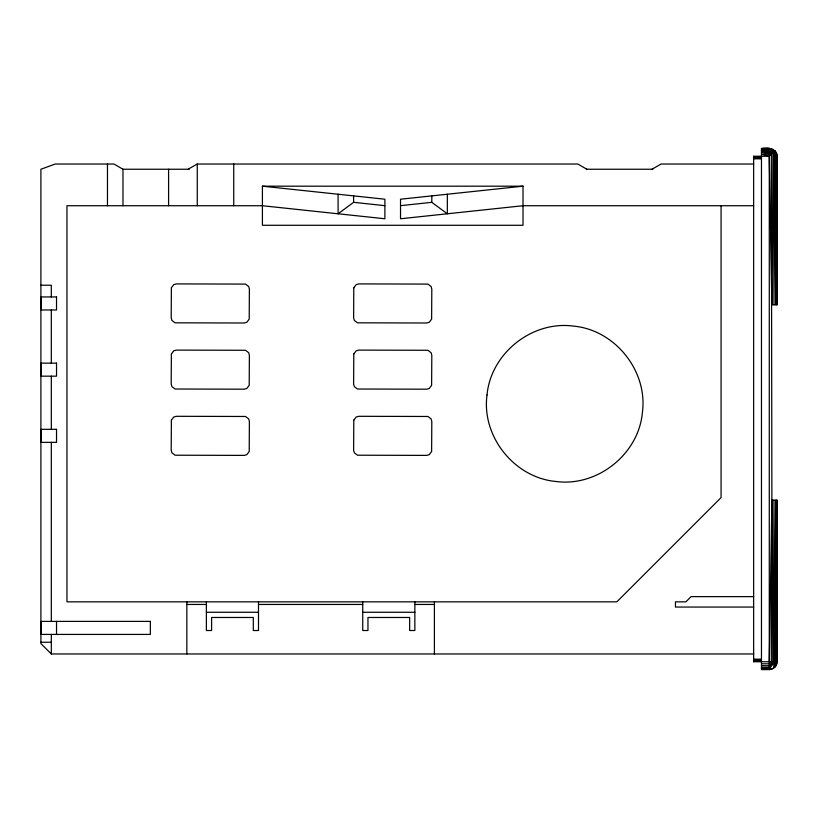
<?xml version="1.0" encoding="UTF-8"?>
<svg xmlns="http://www.w3.org/2000/svg" width="818" height="818" viewBox="0 0 818 818"><rect width="100%" height="100%" fill="white"/><g stroke="black" fill="none" stroke-linecap="round" stroke-linejoin="round"><path stroke-width="1.23" d="M761.466 663.807L769.278 663.807L771.302 661.782L771.885 500.207L771.343 154.152L761.466 154.193L769.278 156.218L769.278 669.605L761.466 669.605L761.466 148.395C767.407 147.281 777.069 148.252 777.1 156.218L777.1 304.756L771.885 304.756L769.278 156.218L774.81 150.686L775.668 304.756L775.996 152.209L776.732 304.756L776.824 154.152L777.1 304.756M769.278 669.605C773.327 669.615 777.407 665.995 776.834 661.782L777.1 500.207L771.885 500.207L769.278 661.782M776.057 665.688L776.732 500.207L776.834 661.782M761.466 665.688L769.278 665.688L773.194 661.782L774.002 500.207L774.81 667.314M771.885 304.756L773.276 152.22L761.466 150.686L773.082 149.387L761.466 149.449L771.19 148.631L761.466 148.661L769.278 148.395M776.834 663.807L777.1 500.207M769.278 668.551L774.81 661.782L775.668 500.207L776.057 661.782M384.889 205.655L353.621 202.332L338.09 213.784L338.09 194.234M188.14 169.244L197.169 164.029L577.835 164.029L586.864 169.244M652.007 169.244L661.036 164.029L753.644 164.029M523.009 186.187L262.414 186.187L262.414 225.277L523.009 225.277L523.009 186.187L400.534 199.214L400.534 218.764L523.009 205.727L753.644 205.727M400.534 205.655L431.802 202.332L447.334 213.784L447.334 194.234M761.466 150.686L774.81 150.686L774.002 304.756L773.276 152.22L761.466 152.312L771.343 154.152M753.644 156.31L769.278 156.218M753.644 156.565L761.466 156.565M753.644 156.984L761.466 156.984M753.644 157.516L761.466 157.516M753.644 158.15L761.466 158.15M753.644 158.825L761.466 158.825M122.782 169.244L189.193 169.244M586.353 169.244L652.764 169.244M40.9 285.216L51.319 285.216L51.319 296.944M753.644 596.629L691.098 596.629L685.893 601.843L675.463 601.843L675.463 607.058L753.644 607.058M186.841 604.451L206.381 604.451M258.498 604.451L362.742 604.451M414.859 604.451L434.409 604.451M206.381 612.273L258.498 612.273M362.742 612.273L414.859 612.273M40.9 642.242L51.319 642.242M122.986 205.727L122.986 169.244L113.958 164.029L55.215 164.029L40.9 169.244L40.9 643.541L51.319 653.971L753.644 653.971M753.644 659.175L761.466 659.175M753.644 659.85L761.466 659.85M753.644 660.484L761.466 660.484M753.644 661.016L761.466 661.016M753.644 661.435L761.466 661.435M753.644 661.69L777.1 661.782M761.466 667.314L769.278 667.314L774.81 661.782L773.194 668.551L761.466 668.551M761.466 669.339L771.302 669.339M262.414 186.187L384.889 199.214L384.889 218.764L262.414 205.727L66.964 205.727L66.964 601.843L616.833 601.843L721.067 497.6L721.067 205.727M771.885 500.207L773.194 661.782M753.644 156.218L753.644 661.782M434.409 601.843L434.409 653.971M431.802 195.891L431.802 202.332M414.859 601.843L414.859 630.514L409.654 630.514L409.654 617.478L367.957 617.478L367.957 630.514L362.742 630.514L362.742 601.843M353.621 195.891L353.621 202.332M258.498 601.843L258.498 630.514L253.294 630.514L253.294 617.478L211.596 617.478L211.596 630.514L206.381 630.514L206.381 601.843M233.743 164.029L233.743 205.727M197.261 164.029L197.261 205.727M186.841 601.843L186.841 653.971M168.59 169.244L168.59 205.727M107.465 164.029L107.465 205.727M56.534 621.394L56.534 634.42M51.319 309.971L51.319 363.131M51.319 376.168L51.319 429.327M51.319 442.354L51.319 621.394M51.319 634.42L51.319 653.971M487.017 395.033C481.413 436.454 514.328 477.722 555.954 481.475C597.375 487.078 638.643 454.164 642.396 412.538C647.999 371.127 615.085 329.848 573.459 326.096C532.048 320.492 490.769 353.407 487.017 395.033M171.381 287.772L171.197 317.793L171.903 320.4L175.062 322.824L244.173 322.998L246.78 322.302L249.204 319.143L249.378 289.122L248.682 286.515L245.523 284.091L176.412 283.907L173.805 284.613L171.381 287.772M171.381 353.969L171.197 383.979L171.903 386.587L175.062 389.02L244.173 389.194L246.78 388.499L249.204 385.329L249.378 355.319L248.682 352.711L245.523 350.278L176.412 350.104L173.805 350.799L171.381 353.969M171.381 420.155L171.197 450.176L171.903 452.783L175.062 455.207L244.173 455.391L246.78 454.685L249.204 451.526L249.378 421.505L248.682 418.898L245.523 416.474L176.412 416.301L173.805 416.996L171.381 420.155M353.795 287.772L353.621 317.793L354.317 320.4L357.486 322.824L426.587 322.998L429.194 322.302L431.628 319.143L431.802 289.122L431.106 286.515L427.937 284.091L358.836 283.907L356.229 284.613L353.795 287.772M353.795 353.969L353.621 383.979L354.317 386.587L357.486 389.02L426.587 389.194L429.194 388.499L431.628 385.329L431.802 355.319L431.106 352.711L427.937 350.278L358.836 350.104L356.229 350.799L353.795 353.969M353.795 420.155L353.621 450.176L354.317 452.783L357.486 455.207L426.587 455.391L429.194 454.685L431.628 451.526L431.802 421.505L431.106 418.898L427.937 416.474L358.836 416.301L356.229 416.996L353.795 420.155M56.534 296.944L41.156 296.944L41.156 309.971L56.534 309.971L56.534 296.944M56.534 363.131L41.156 363.131L41.156 376.168L56.534 376.168L56.534 363.131M56.534 429.327L41.156 429.327L41.156 442.354L56.534 442.354L56.534 429.327M150.348 621.394L41.156 621.394L41.156 634.42L150.348 634.42L150.348 621.394"/></g></svg>
